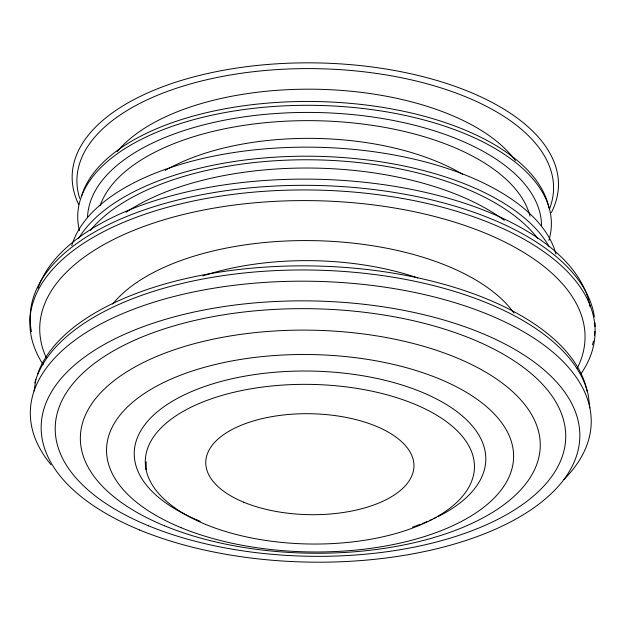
<?xml version="1.0" encoding="UTF-8"?>
<svg xmlns="http://www.w3.org/2000/svg" width="625" height="625" viewBox="0 0 625 625"><rect width="100%" height="100%" fill="white"/><g stroke="black" fill="none" stroke-linecap="round" stroke-linejoin="round"><path stroke-width="0.94" d="M146.078 469.656L146.234 461.852M34.039 391.086L35.922 379.219M589.859 407.953L588.43 395.984A278.82 135.18 1.1 0 0 316.086 270.125A278.82 135.18 1.1 0 0 34.758 382.953M78.734 204.594A243.195 117.906 1.1 0 1 316.477 62.906A243.195 117.906 1.1 0 1 551.328 212.641M79.672 198.297A238.359 115.562 1.1 0 1 319.195 68.727A238.359 115.562 1.1 0 1 549.484 208.977M43.203 364.695A282.664 137.039 1.1 0 1 314.023 190.023A282.664 137.039 1.1 0 1 580.852 374M46.266 357.742A272.695 132.203 1.1 0 1 315.398 200.703A272.695 132.203 1.1 0 1 577.141 368.383M51.047 464.75A280.492 135.984 1.1 0 1 319.016 281.422A280.492 135.984 1.1 0 1 563.82 479.602M200.25 521.273A175.812 85.234 1.1 0 1 175.727 399.312A175.812 85.234 1.1 0 1 427.039 394.406A175.812 85.234 1.1 0 1 437.992 516.625M436.312 517.445A175.812 85.234 1.1 0 1 433.75 518.672M432.008 519.469A175.812 85.234 1.1 0 1 429.352 520.648M427.555 521.414A175.812 85.234 1.1 0 1 422.031 523.648M420.148 524.359A175.812 85.234 1.1 0 1 412.477 527.078M79.469 230.672A236.859 114.828 1.1 0 1 317.5 105.406A236.859 114.828 1.1 0 1 548.844 240.398M81.406 196.562A235.508 114.172 1.1 0 1 319.281 101.602A235.508 114.172 1.1 0 1 548.961 207.898M87.523 217.602A227.039 110.07 1.1 0 1 315.859 112.492A227.039 110.07 1.1 0 1 541.508 225.578M71.766 245.703A244.305 118.438 1.1 0 1 314.961 147.219A244.305 118.438 1.1 0 1 555.938 254.055M594.875 331.422A282.508 136.961 1.1 0 1 594.477 335.312M593.445 341.102A282.508 136.961 1.1 0 1 592.484 344.93M31.492 331.727A282.508 136.961 1.1 0 1 288.727 185.523A282.508 136.961 1.1 0 1 594.359 316.852M594.945 322.664A282.508 136.961 1.1 0 1 595.062 326.555M117.086 151.742A212.789 103.164 1.1 0 1 318.43 89.289A212.789 103.164 1.1 0 1 515.438 160.633M100.102 205.773A217.258 105.328 1.1 0 1 318.719 120.773A217.258 105.328 1.1 0 1 530.008 216.195M78.469 238.672A244.555 118.562 1.1 0 1 314.547 156.266A244.555 118.562 1.1 0 1 549.109 246.563M90.383 230.391A239.594 116.156 1.1 0 1 314.977 159.844A239.594 116.156 1.1 0 1 537.648 238.313M38.047 288.211A278.438 134.992 1.1 0 1 323.68 179.438A278.438 134.992 1.1 0 1 590.148 306.844M112.719 304.062A213.789 103.648 1.1 0 1 315.664 240.688A213.789 103.648 1.1 0 1 514.023 313.141M37.43 374.547A277.391 134.477 1.1 0 1 320.039 266.117A277.391 134.477 1.1 0 1 587.094 391.227M126.055 212.281A229.711 111.367 1.1 0 1 504.297 220.32M165.25 170.414A192.812 93.477 1.1 0 1 167.539 169.117M169.102 168.266A192.812 93.477 1.1 0 1 462.523 174.266M202.75 275.938A188.984 91.617 1.1 0 1 417.75 277.914M243.867 502.266A104.109 50.469 1.1 0 0 412.578 473.906A104.109 50.469 1.1 0 0 273.156 416.422A104.109 50.469 1.1 0 0 243.867 502.266M139.719 530.016A269.375 130.594 1.1 0 0 576.258 456.641A269.375 130.594 1.1 0 0 215.508 307.906A269.375 130.594 1.1 0 0 139.719 530.016M148.625 525.844A255.297 123.773 1.1 0 0 562.344 456.305A255.297 123.773 1.1 0 0 220.453 315.336A255.297 123.773 1.1 0 0 148.625 525.844M164.492 525.781A229.992 111.508 1.1 0 0 537.211 463.141A229.992 111.508 1.1 0 0 229.195 336.141A229.992 111.508 1.1 0 0 164.492 525.781M181.023 527.664A203.562 98.688 1.1 0 0 510.906 472.219A203.562 98.688 1.1 0 0 238.297 359.82A203.562 98.688 1.1 0 0 181.023 527.664M205.516 524.383A164.609 79.805 1.1 0 0 472.266 479.547A164.609 79.805 1.1 0 0 251.82 388.656A164.609 79.805 1.1 0 0 205.516 524.383"/></g></svg>
